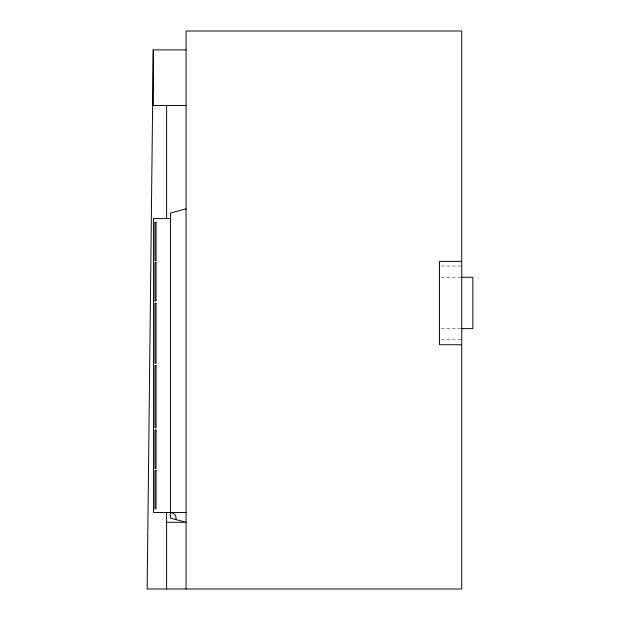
<?xml version="1.0" encoding="UTF-8"?>
<svg xmlns="http://www.w3.org/2000/svg" width="620" height="620" viewBox="0 0 620 620"><rect width="100%" height="100%" fill="white"/><g stroke="black" fill="none" stroke-linecap="round" stroke-linejoin="round"><path stroke-width="0.46" stroke-dasharray="3.1 2.33" d="M441.432 266.042L460.761 266.042M441.401 277.264L461.729 277.264M441.401 328.608L460.761 328.608M441.432 339.822L460.761 339.822"/><path stroke-width="0.93" d="M186.062 49.895L153.241 49.895L147.157 589L461.729 589L461.729 31L186.062 31L186.062 589M186.062 208.847L170.5 213.017L170.5 518.142L186.062 522.304L166.609 522.304M152.613 105.477L186.062 105.477M461.729 261.369L439.495 261.369L439.495 344.736L461.729 344.736M461.412 277.264L472.843 277.264L472.843 328.608L461.412 328.608M186.062 512.546L166.609 512.546L166.609 589M170.5 218.612L153.458 218.558L153.458 512.492L170.5 512.546A5.596 5.596 0 0 1 175.91 519.591M166.609 105.477L166.609 218.604M153.241 49.895L153.241 105.477M156.046 222.332L154.938 222.332L154.938 260.795L156.046 260.78L156.046 222.317M156.046 262.64L154.938 262.64L154.938 301.103L156.046 301.103L156.046 262.624M156.046 303.351L154.938 303.351L154.938 363.374L156.046 363.374L156.046 303.351M156.046 365.575L154.938 365.575L154.938 427.823L156.046 427.823L156.046 365.575M156.046 430.063L154.938 430.063L154.938 468.534L156.046 468.534L156.046 430.063M156.046 470.371L154.938 470.371L154.938 508.834L156.046 508.834L156.046 470.371"/></g></svg>
